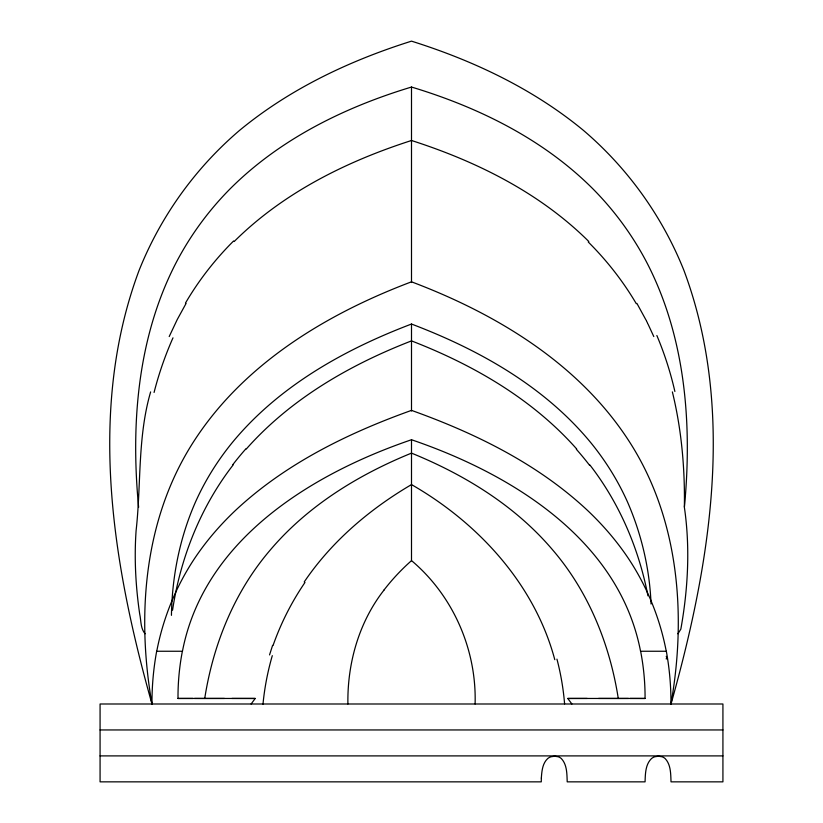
<?xml version="1.0" encoding="UTF-8"?>
<svg xmlns="http://www.w3.org/2000/svg" width="823" height="823" viewBox="0 0 823 823"><rect width="100%" height="100%" fill="white"/><g stroke="black" fill="none" stroke-linecap="round" stroke-linejoin="round"><path stroke-width="1.23" d="M475.097 703.994C476.743 649.707 453.144 595.667 411.5 560.586L411.5 439.739C311.65 473.801 203.991 539.61 182.449 651.25L156.751 651.25C163.088 618.135 176.019 586.377 194.701 558.303A397.098 280.787 0 0 1 235.656 510.25C285.478 463.699 347.82 433.165 411.5 410.379C475.18 433.165 537.522 463.699 587.344 510.25A397.098 280.787 0 0 1 628.299 558.303C646.981 586.377 659.912 618.135 666.249 651.25L640.551 651.25C619.009 539.61 511.35 473.801 411.5 439.739M171.441 615.337C172.038 576.501 179.774 537.717 195.442 502.112A300.765 271.806 0 0 1 232.158 442.723C278.544 386.326 344.107 349.631 411.5 324.036C478.904 349.631 544.456 386.326 590.842 442.723A300.765 271.806 0 0 1 627.558 502.112C641.549 534.25 649.645 568.96 651.055 604M666.332 651.24A566.008 400.225 0 0 1 670.951 703.994C686.32 617.044 679.448 522.523 632.095 445.994C582.375 365.679 498.069 314.479 411.5 281.816C324.931 314.479 240.625 365.679 190.905 445.994C143.511 522.533 136.762 617.024 151.977 703.994A566.008 400.225 0 0 1 156.668 651.24M150.63 391.902C137.441 437.147 141.278 484.387 136.104 530.588C134.128 558.447 135.682 586.48 139.704 614.092C141.175 620.748 140.404 628.33 145.095 633.782M172.552 610.224C180.422 557.86 200.586 506.958 233.104 464.985M194.567 698.439L204.732 698.46C213.126 644.491 234.38 591.84 270.16 550.134C307.607 505.888 358.242 474.799 411.5 453.123C464.758 474.799 515.393 505.888 552.84 550.134C588.62 591.84 609.874 644.491 618.268 698.46L628.433 698.439M671.023 703.994C710.28 564.403 736.143 410.44 683.995 270.592C662.433 216.5 627.754 168.159 583.435 130.384C533.139 88.853 473.431 60.624 411.5 41.15C349.569 60.624 289.861 88.853 239.565 130.384C195.246 168.159 160.567 216.5 139.005 270.592C86.857 410.44 112.72 564.403 151.977 703.994M269.543 654.913L272.598 645.376M169.209 336.556L177.243 319.54L186.08 303.409M677.905 633.782C678.903 632.239 679.88 630.675 680.847 629.111C687.987 589.165 690.271 548.067 684.448 507.791M304.201 581.964C331.556 541.513 369.578 509.18 411.5 484.593C478.225 522.914 534.631 584.135 554.784 659.676M251.108 703.994L255.233 698.46L231.942 698.439M384.022 590.07C358.859 622.25 347.234 663.461 347.903 703.994M246.314 448.988C290.55 398.99 349.806 364.795 411.5 340.887C473.194 364.795 532.45 398.99 576.686 448.988M234.195 241.499C283.112 192.87 346.39 161.39 411.5 140.496C476.61 161.39 539.888 192.87 588.805 241.499M672.37 391.902C681.588 429.596 684.973 468.554 684.376 507.318C692.225 425.337 685.785 339.333 648.01 264.862A311.053 305.559 0 0 0 592.899 188.848C543.098 139.036 478.338 107.206 411.5 87.043C344.662 107.206 279.902 139.036 230.101 188.858A311.053 305.559 0 0 0 174.99 264.862C137.215 339.323 130.775 425.316 138.634 507.277M182.377 651.24A479.367 338.963 0 0 0 178.005 698.46L192.901 698.439M204.732 698.46L224.422 698.439M571.892 703.994L567.767 698.46L587.18 698.439M666.085 658.842L667.155 658.842L666.26 656.301M598.578 698.439L618.268 698.46M630.099 698.439L645.067 698.46A479.367 338.963 0 0 0 640.623 651.24M177.933 698.46L255.233 698.46M567.767 698.46L645.067 698.46M100.077 729.95L722.923 729.95M100.077 755.895L722.923 755.895M589.896 464.985C619.4 503.1 638.843 548.591 647.938 595.831M636.92 303.409L646.117 320.24M646.466 320.939L646.816 321.628M647.166 322.328L647.506 323.028M647.855 323.727L653.791 336.556M411.5 87.043L411.5 282.536M411.5 324.036L411.5 411.037M185.453 303.101A291.496 266.837 -29.7 0 1 233.619 240.964M154.076 392.458A356.493 326.103 -29.3 0 1 172.984 337.841M656.857 335.506A356.493 332.564 21.5 0 1 674.87 391.491M588.25 242.003A291.496 265.376 30.5 0 1 636.302 303.708M576.347 449.276A282.207 259.903 43.4 0 1 589.546 465.242M232.755 464.738A282.207 260.768 -43.3 0 1 245.995 448.71M383.981 590.04A215.225 209.279 0 0 1 411.531 560.617M556.945 659.13A260.078 257.033 31.6 0 1 564.588 703.871M262.99 704.179A259.667 251.684 -53.1 0 1 272.3 655.653M273.03 645.53A272.228 270.201 -17.3 0 1 304.963 582.478M541.339 778.033L541.267 781.85L100.077 781.85L100.077 703.994L722.923 703.994L722.923 781.85L671.023 781.85C670.704 774.021 670.951 764.845 665.272 758.693A8.868 8.868 0 0 0 662.011 756.759L658.441 756.234L654.799 756.769A9.722 9.722 0 0 0 651.353 758.703C645.345 764.649 645.355 773.959 645.067 781.85L567.212 781.85C566.893 774.021 567.14 764.845 561.461 758.693A8.868 8.868 0 0 0 558.2 756.759L554.63 756.234L550.988 756.769A9.722 9.722 0 0 0 547.552 758.703C542.398 763.621 541.812 771.336 541.339 778.033"/></g></svg>
